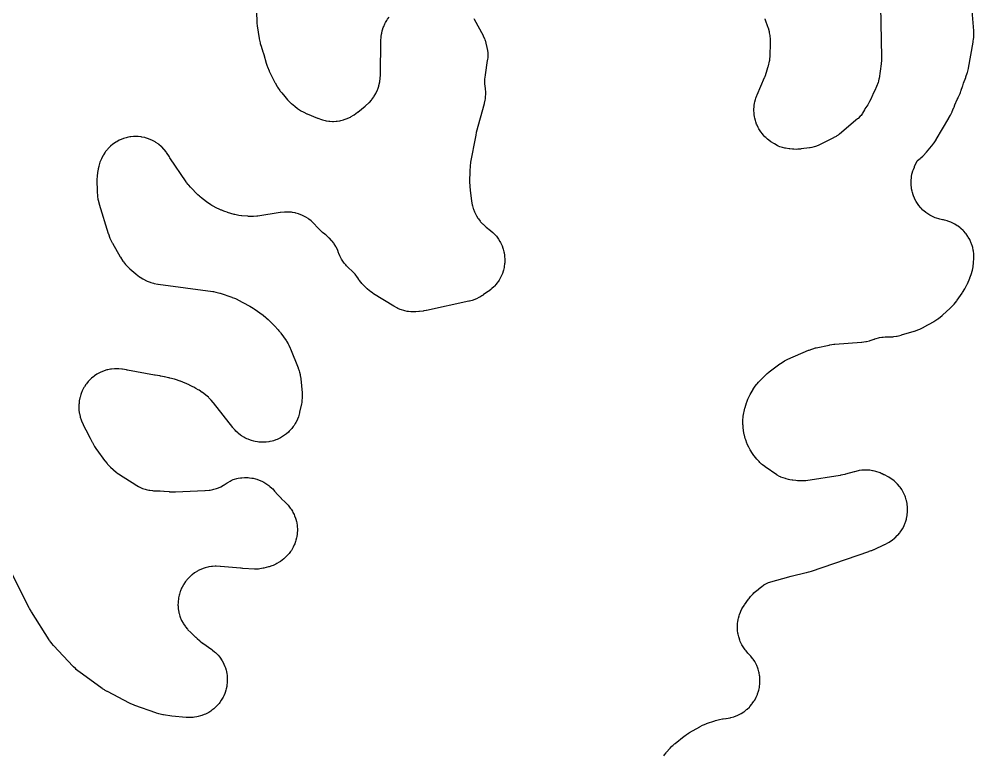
# Model space of a CAD drawing. Header units: millimetres. Extents: x 0 to 300, y 0 to 300.
# Drawn here: x 161.2 to 232.1, y 107 to 161.6 of the extents above; entities that cross this region are included whole.
import ezdxf

# ---------------------------------------------------------------- set-up
doc = ezdxf.new("R2010")
doc.units = ezdxf.units.MM
doc.layers.add('CUT', color=7, linetype='CONTINUOUS')

msp = doc.modelspace()

# ---------------------------------------------------------------- linework, layer by layer
at = {"layer": 'CUT'}
for points in [[(178.824, 162.5056), (178.8717, 161.5405), (178.8728, 161.5243), (178.8866, 161.3403), (178.8898, 161.3079), (178.913, 161.1249), (178.9152, 161.1088), (179.0566, 160.1823), (179.062, 160.1516), (179.1202, 159.8644), (179.1355, 159.8042), (179.2213, 159.524), (179.2311, 159.4945), (179.2834, 159.3493), (179.3272, 159.1863), (179.3429, 159.1362), (179.4266, 158.9031), (179.4342, 158.8832), (179.5468, 158.45), (179.5558, 158.4186), (179.6482, 158.1253), (179.671, 158.0642), (179.7928, 157.7818), (179.8064, 157.7522), (180.2175, 156.9188), (180.2325, 156.8903), (180.3803, 156.6251), (180.4144, 156.5705), (180.5851, 156.3258), (180.6254, 156.274), (180.737, 156.1447), (180.8449, 156.0098), (180.8632, 155.9879), (181.1701, 155.6376), (181.1924, 155.6134), (181.408, 155.3914), (181.4561, 155.3467), (181.6932, 155.148), (181.7189, 155.1275), (181.8787, 155.007), (181.9007, 154.9911), (182.1111, 154.846), (182.157, 154.8172), (182.3156, 154.7265), (182.3637, 154.7017), (182.5956, 154.5941), (182.6204, 154.5832), (183.3781, 154.2699), (183.4075, 154.2586), (183.6872, 154.1588), (183.7475, 154.1406), (183.9533, 154.0893), (184.015, 154.077), (184.2249, 154.0462), (184.2876, 154.0401), (184.4995, 154.03), (184.5624, 154.0301), (184.7743, 154.0409), (184.8369, 154.0472), (185.0467, 154.0788), (185.1084, 154.0912), (185.3141, 154.1432), (185.3743, 154.1617), (185.5738, 154.2336), (185.6319, 154.2579), (185.8234, 154.3491), (185.8789, 154.379), (186.0605, 154.4886), (186.1127, 154.5237), (186.3576, 154.7067), (186.3757, 154.7207), (186.9229, 155.1606), (186.9484, 155.1822), (187.1837, 155.3926), (187.2312, 155.4398), (187.3826, 155.6067), (187.4249, 155.6586), (187.5581, 155.8405), (187.5948, 155.8965), (187.7082, 156.0913), (187.7389, 156.1508), (187.8313, 156.3564), (187.8556, 156.4188), (187.9261, 156.6329), (187.9437, 156.6975), (188.0017, 156.9652), (188.0113, 157.0214), (188.0315, 157.1833), (188.0356, 157.2303), (188.0469, 157.4523), (188.0477, 157.4759), (188.0828, 160.0173), (188.0844, 160.0602), (188.0953, 160.2462), (188.1042, 160.3317), (188.1285, 160.4947), (188.145, 160.579), (188.1838, 160.7391), (188.2078, 160.8217), (188.2631, 160.9845), (188.2974, 161.0715), (188.3827, 161.2599), (188.4291, 161.3496), (188.527, 161.5166), (188.5827, 161.601), (188.6976, 161.7568)], [(209.0684, 106.9861), (209.1242, 107.0643), (209.2532, 107.2273), (209.2839, 107.2642), (209.5284, 107.5432), (209.5567, 107.5741), (209.6821, 107.7052), (209.7426, 107.7631), (209.879, 107.8829), (209.9111, 107.9098), (210.5972, 108.4609), (210.6271, 108.484), (210.7589, 108.5815), (210.8214, 108.6241), (210.9605, 108.711), (210.993, 108.7304), (211.7373, 109.1555), (211.7766, 109.1767), (211.9489, 109.2648), (212.0302, 109.3017), (212.21, 109.3734), (212.2518, 109.3889), (212.8585, 109.5986), (212.9067, 109.6139), (213.1173, 109.6744), (213.2159, 109.6972), (213.4317, 109.7353), (213.4817, 109.7428), (213.6693, 109.7658), (213.7006, 109.7704), (213.9939, 109.8211), (214.0555, 109.8349), (214.2604, 109.8916), (214.3204, 109.9114), (214.5187, 109.9881), (214.5764, 110.0137), (214.7663, 110.1095), (214.8212, 110.1407), (215.0007, 110.2547), (215.0522, 110.2911), (215.2196, 110.4223), (215.2673, 110.4636), (215.421, 110.6106), (215.4644, 110.6565), (215.6028, 110.8179), (215.6415, 110.8678), (215.7633, 111.0421), (215.7969, 111.0955), (215.901, 111.281), (215.9291, 111.3375), (216.0144, 111.5323), (216.0368, 111.5913), (216.1025, 111.7935), (216.1191, 111.8545), (216.1645, 112.0622), (216.1749, 112.1245), (216.1997, 112.3357), (216.204, 112.3987), (216.2078, 112.6113), (216.2058, 112.6744), (216.1887, 112.8863), (216.1805, 112.9489), (216.1426, 113.1582), (216.1282, 113.2197), (216.0699, 113.4242), (216.0496, 113.4839), (215.9714, 113.6817), (215.9453, 113.7392), (215.8479, 113.9282), (215.8163, 113.9829), (215.7008, 114.1614), (215.664, 114.2127), (215.5315, 114.379), (215.4898, 114.4264), (215.3421, 114.5782), (215.3098, 114.6131), (215.1739, 114.7675), (215.1148, 114.8417), (215.0086, 114.9895), (214.9571, 115.0692), (214.8661, 115.2267), (214.8227, 115.3111), (214.7477, 115.4768), (214.7129, 115.5652), (214.6546, 115.7375), (214.6287, 115.8288), (214.5877, 116.006), (214.5709, 116.0995), (214.5477, 116.2799), (214.5402, 116.3745), (214.5349, 116.5563), (214.5368, 116.6513), (214.5495, 116.8327), (214.5607, 116.927), (214.5913, 117.1063), (214.6118, 117.199), (214.6599, 117.3744), (214.6895, 117.4646), (214.7547, 117.6344), (214.7931, 117.7213), (214.8747, 117.8838), (214.9215, 117.9664), (215.0315, 118.1402), (215.0579, 118.1797), (215.3691, 118.6213), (215.3961, 118.6578), (215.5169, 118.813), (215.5759, 118.8819), (215.6952, 119.0084), (215.7605, 119.0714), (215.9082, 119.2011), (215.943, 119.2303), (216.2767, 119.4963), (216.3187, 119.528), (216.5044, 119.6601), (216.5933, 119.7163), (216.7412, 119.7987), (216.8036, 119.82), (216.8478, 119.8339), (218.5325, 120.3192), (219.646, 120.5853), (219.6607, 120.589), (219.8266, 120.6328), (219.8557, 120.6412), (220.0194, 120.6928), (220.0338, 120.6976), (224.2933, 122.1534), (224.3076, 122.1585), (224.4687, 122.2178), (224.4969, 122.229), (224.655, 122.2959), (224.6689, 122.302), (225.4392, 122.6499), (225.4681, 122.6638), (225.737, 122.8019), (225.7925, 122.834), (225.9737, 122.9513), (226.0257, 122.9888), (226.1943, 123.1237), (226.2423, 123.1662), (226.3966, 123.3173), (226.4401, 123.3644), (226.5784, 123.5301), (226.617, 123.5813), (226.7381, 123.7601), (226.7714, 123.8149), (226.874, 124.0049), (226.9016, 124.0627), (226.9847, 124.262), (227.0064, 124.3223), (227.0691, 124.5289), (227.0846, 124.5911), (227.1264, 124.803), (227.1356, 124.8664), (227.156, 125.0814), (227.1588, 125.1454), (227.1576, 125.3613), (227.154, 125.4253), (227.1311, 125.64), (227.1212, 125.7034), (227.077, 125.9147), (227.0607, 125.9767), (226.9956, 126.1826), (226.9732, 126.2426), (226.8878, 126.441), (226.8595, 126.4985), (226.7547, 126.6873), (226.7209, 126.7417), (226.5977, 126.919), (226.5585, 126.9698), (226.4183, 127.1339), (226.3742, 127.1805), (226.2182, 127.3298), (226.1697, 127.3717), (225.9996, 127.5046), (225.9472, 127.5415), (225.7646, 127.6568), (225.7087, 127.6882), (225.4383, 127.8231), (225.4092, 127.8367), (225.2666, 127.8992), (225.2664, 127.8988), (225.249, 127.9068), (225.2379, 127.9113), (225.1941, 127.9302), (225.1194, 127.9647), (225.0631, 127.9875), (224.8698, 128.0552), (224.8116, 128.0726), (224.6128, 128.1218), (224.5531, 128.1335), (224.3506, 128.1636), (224.2901, 128.1696), (224.0856, 128.1803), (224.0248, 128.1806), (223.8202, 128.1719), (223.7596, 128.1664), (223.5568, 128.1383), (223.4971, 128.1271), (223.2182, 128.0609), (223.1888, 128.0532), (222.5638, 127.8733), (222.5049, 127.8584), (222.2182, 127.7952), (222.1585, 127.784), (219.6068, 127.3888), (219.0333, 127.3896), (218.9927, 127.3905), (218.8744, 127.3957), (218.6487, 127.4247), (218.6059, 127.4312), (218.4208, 127.4636), (218.3362, 127.4823), (218.1548, 127.5313), (218.1132, 127.5435), (217.7486, 127.6597), (217.7336, 127.6672), (217.6545, 127.711), (217.4878, 127.814), (217.4499, 127.8386), (216.5974, 128.4225), (216.5602, 128.4493), (216.4018, 128.5692), (216.3314, 128.628), (216.2021, 128.7469), (216.1377, 128.8122), (216.005, 128.96), (215.9752, 128.9949), (215.7822, 129.2317), (215.7574, 129.2636), (215.6525, 129.404), (215.6068, 129.4708), (215.5249, 129.6024), (215.485, 129.6728), (215.4052, 129.8288), (215.3875, 129.8652), (215.2678, 130.1257), (215.2454, 130.1786), (215.1553, 130.4104), (215.1201, 130.5197), (215.0583, 130.7606), (215.0457, 130.8166), (214.993, 131.0886), (214.9859, 131.1303), (214.959, 131.3115), (214.9561, 131.3396), (214.9528, 131.4174), (214.9502, 131.4802), (214.9464, 131.5693), (214.941, 131.6978), (214.9447, 131.825), (214.9469, 131.8673), (214.9657, 132.1247), (214.9714, 132.1805), (215.0033, 132.4213), (215.0244, 132.5314), (215.0841, 132.7668), (215.0995, 132.8208), (215.2103, 133.1707), (215.2273, 133.2197), (215.3066, 133.4298), (215.3484, 133.5246), (215.4498, 133.7249), (215.4745, 133.7705), (215.6928, 134.1492), (215.7133, 134.1831), (215.8051, 134.3282), (215.8501, 134.3934), (215.9416, 134.5145), (215.992, 134.5757), (216.1064, 134.7037), (216.1334, 134.7327), (216.5355, 135.1469), (216.5628, 135.1739), (216.6833, 135.2885), (216.741, 135.3391), (216.8703, 135.4437), (216.9006, 135.4673), (217.6785, 136.0468), (217.724, 136.0786), (217.9249, 136.211), (218.0211, 136.2666), (218.2359, 136.3748), (218.2862, 136.3983), (219.8137, 137.0598), (219.8576, 137.0776), (220.05, 137.1498), (220.1403, 137.1787), (220.3388, 137.2316), (220.3849, 137.2427), (221.3322, 137.4456), (221.3949, 137.4568), (221.6995, 137.5012), (221.7628, 137.5083), (223.7357, 137.6629), (223.7666, 137.6661), (224.0579, 137.7032), (224.1192, 137.7141), (224.3237, 137.7607), (224.3837, 137.7775), (224.6703, 137.873), (224.7007, 137.884), (224.7387, 137.8988), (224.824, 137.9275), (224.9897, 137.9749), (225.0773, 137.9955), (225.2468, 138.0271), (225.3359, 138.0395), (225.5075, 138.0551), (225.5974, 138.059), (225.8069, 138.0584), (225.8188, 138.0585), (225.8352, 138.0587), (225.8556, 138.0594), (226.0653, 138.0693), (226.1273, 138.0753), (226.335, 138.1056), (226.3962, 138.1176), (226.6814, 138.1881), (226.7114, 138.1963), (227.6438, 138.4755), (227.6773, 138.4865), (227.9909, 138.5996), (228.0559, 138.6273), (228.355, 138.7742), (228.3863, 138.7907), (229.0738, 139.1771), (229.105, 139.1958), (229.3941, 139.3807), (229.4532, 139.4233), (229.7194, 139.6398), (229.747, 139.6636), (230.3165, 140.1833), (230.341, 140.2069), (230.5662, 140.4355), (230.6113, 140.4864), (230.8109, 140.7376), (230.8314, 140.7648), (231.216, 141.3054), (231.2352, 141.334), (231.4089, 141.6083), (231.4426, 141.6684), (231.5858, 141.9597), (231.6001, 141.991), (231.7768, 142.4053), (231.7875, 142.4322), (231.8832, 142.6882), (231.901, 142.7433), (231.9526, 142.9316), (231.9653, 142.9881), (232.0133, 143.2571), (232.0178, 143.2857), (232.0495, 143.5262), (232.0529, 143.558), (232.0774, 143.8578), (232.0794, 143.9216), (232.0755, 144.1364), (232.0711, 144.2001), (232.0458, 144.4135), (232.0352, 144.4764), (231.9887, 144.6863), (231.9718, 144.7478), (231.9047, 144.952), (231.8818, 145.0115), (231.7947, 145.208), (231.766, 145.265), (231.6598, 145.4518), (231.6255, 145.5056), (231.5012, 145.681), (231.4618, 145.7311), (231.3206, 145.8932), (231.2764, 145.9392), (231.1198, 146.0864), (231.0712, 146.1277), (230.9007, 146.2586), (230.8483, 146.2949), (230.6656, 146.4082), (230.6098, 146.4391), (230.4168, 146.5336), (230.3581, 146.5587), (230.1567, 146.6336), (230.0958, 146.6528), (229.8879, 146.7072), (229.8254, 146.7202), (229.8024, 146.7239), (229.7565, 146.7322), (229.5587, 146.7733), (229.4684, 146.7967), (229.2977, 146.8499), (229.2101, 146.8819), (229.0454, 146.9514), (228.9614, 146.9918), (228.8042, 147.0769), (228.7245, 147.1253), (228.5763, 147.2253), (228.5016, 147.2811), (228.3639, 147.395), (228.295, 147.4579), (228.1689, 147.5846), (228.1064, 147.6539), (227.9933, 147.7922), (227.9378, 147.8672), (227.8387, 148.0159), (227.7907, 148.0959), (227.7065, 148.2536), (227.6665, 148.3379), (227.598, 148.5029), (227.5664, 148.5907), (227.5142, 148.7616), (227.4913, 148.852), (227.4559, 149.0272), (227.4419, 149.1194), (227.4237, 149.2972), (227.4187, 149.3904), (227.4178, 149.5691), (227.4219, 149.6623), (227.4384, 149.8403), (227.4515, 149.9326), (227.4851, 150.1081), (227.5072, 150.1988), (227.5577, 150.3702), (227.5884, 150.4583), (227.6641, 150.6457), (227.6826, 150.6885), (227.8726, 151.0999), (227.8862, 151.1314), (227.8891, 151.1387), (228.0833, 151.2784), (228.1331, 151.3181), (228.2939, 151.46), (228.3395, 151.5044), (228.5437, 151.7244), (228.5648, 151.7482), (228.9351, 152.1893), (228.9517, 152.2099), (229.104, 152.4073), (229.1345, 152.4504), (229.27, 152.6597), (229.2839, 152.6822), (230.218, 154.2645), (230.2284, 154.2828), (230.3425, 154.4916), (230.3615, 154.5292), (230.4617, 154.745), (230.4702, 154.7642), (230.5179, 154.8765), (230.5981, 155.0534), (230.6108, 155.0834), (230.6739, 155.2438), (230.8427, 155.641), (230.9067, 155.768), (230.9216, 155.7997), (231.0542, 156.103), (231.0787, 156.1688), (231.1116, 156.2742), (231.1338, 156.3264), (231.1444, 156.3531), (231.2391, 156.607), (231.2567, 156.6617), (231.3137, 156.87), (231.4801, 157.2931), (231.4908, 157.3225), (231.5854, 157.6023), (231.6025, 157.6625), (231.6692, 157.9501), (231.6755, 157.9808), (232.0215, 159.8932), (232.0258, 159.9199), (232.0605, 160.1723), (232.0656, 160.226), (232.0751, 160.4078), (232.0757, 160.4618), (232.0675, 160.7164), (232.0661, 160.7434), (231.9551, 162.2343)], [(225.1508, 162.5684), (225.2302, 158.7951), (225.2302, 158.7558), (225.2268, 158.5856), (225.222, 158.5072), (225.2047, 158.3378), (225.1999, 158.2988), (225.0449, 157.2196), (225.038, 157.1784), (225.0045, 157.0004), (224.9854, 156.9191), (224.9843, 156.915), (224.8506, 156.6144), (224.72, 156.3209), (224.64, 156.141), (224.5073, 155.8428), (224.4855, 155.802), (224.4714, 155.7739), (224.3443, 155.5052), (224.3431, 155.5025), (224.3182, 155.4577), (224.223, 155.3024), (224.2002, 155.267), (223.9876, 154.9522), (223.9542, 154.8968), (223.8147, 154.637), (223.7931, 154.599), (223.7203, 154.477), (223.649, 154.4042), (223.4836, 154.2526), (223.4445, 154.2187), (223.3094, 154.1077), (223.2971, 154.0972), (222.2882, 153.2245), (222.2568, 153.1984), (222.1181, 153.0884), (222.068, 153.0533), (222.0257, 153.0237), (222.0152, 153.0163), (222.0077, 153.0111), (221.9215, 152.9539), (221.8515, 152.9117), (221.6962, 152.8268), (221.66, 152.8079), (220.6236, 152.2974), (220.5794, 152.277), (220.4015, 152.2003), (220.3339, 152.1751), (220.2349, 152.1443), (220.0647, 152.1012), (219.9333, 152.0763), (219.8856, 152.0685), (219.2714, 151.9839), (219.2225, 151.9784), (219.0104, 151.9602), (218.9122, 151.9568), (218.7239, 151.9599), (218.6258, 151.9666), (218.4144, 151.9919), (218.3657, 151.999), (218.0967, 152.0453), (218.0541, 152.0536), (217.8702, 152.0939), (217.7863, 152.1163), (217.6846, 152.1485), (217.5614, 152.2034), (217.4744, 152.2477), (217.2911, 152.353), (217.2494, 152.3784), (217.0642, 152.4977), (217.0244, 152.5248), (216.8549, 152.6464), (216.7796, 152.7064), (216.6412, 152.8284), (216.5723, 152.8957), (216.4469, 153.031), (216.3851, 153.1048), (216.2738, 153.2519), (216.2197, 153.3316), (216.1237, 153.4891), (216.0779, 153.5738), (215.9982, 153.7402), (215.961, 153.829), (215.8984, 154.0025), (215.8704, 154.0946), (215.8255, 154.2736), (215.8067, 154.368), (215.78, 154.5506), (215.7708, 154.6464), (215.7625, 154.8307), (215.763, 154.927), (215.7732, 155.1112), (215.7834, 155.2069), (215.8119, 155.3892), (215.8316, 155.4834), (215.8783, 155.6619), (215.9074, 155.7537), (215.9801, 155.9492), (215.9981, 155.9939), (216.5507, 157.2776), (216.5583, 157.2959), (216.6403, 157.5039), (216.6537, 157.5412), (216.7227, 157.7539), (216.7285, 157.7728), (216.8256, 158.1068), (216.8353, 158.1445), (216.9161, 158.5021), (216.9286, 158.5789), (216.9653, 158.9436), (216.968, 158.9825), (216.9767, 159.2022), (216.9995, 159.4959), (217.0011, 159.5629), (216.997, 159.7122), (216.9992, 159.7692), (216.9997, 159.7993), (216.9976, 160.0833), (216.9943, 160.1434), (216.9737, 160.3452), (216.9648, 160.4048), (216.9254, 160.6038), (216.9109, 160.6623), (216.8298, 160.9344), (216.8205, 160.963), (216.5961, 161.6036), (216.584, 161.6355)], [(194.9734, 161.6469), (194.9994, 161.6021), (195.6629, 160.386), (195.6839, 160.3452), (195.7707, 160.1662), (195.8068, 160.0818), (195.8176, 160.0526), (196.0028, 159.2845), (196.0148, 159.1174), (196.0171, 159.0312), (196.0141, 158.866), (196.0087, 158.78), (195.9885, 158.5943), (195.9829, 158.5515), (195.8193, 157.4897), (195.8151, 157.4573), (195.7838, 157.1512), (195.7805, 157.0861), (195.7805, 156.8663), (195.7838, 156.8011), (195.8191, 156.4567), (195.8228, 156.4089), (195.8229, 156.4076), (195.8253, 156.3763), (195.8354, 156.2771), (195.8403, 156.1777), (195.8398, 155.987), (195.8344, 155.8877), (195.8142, 155.6981), (195.7986, 155.5998), (195.7536, 155.3889), (195.742, 155.3405), (195.167, 153.1948), (195.1641, 153.1833), (195.129, 153.0422), (195.1235, 153.0177), (195.0965, 152.8873), (195.0941, 152.8752), (194.7444, 151.0043), (194.74, 150.9776), (194.7039, 150.7257), (194.6985, 150.672), (194.6837, 150.4179), (194.6827, 150.3909), (194.669, 149.5346), (194.669, 149.5111), (194.6745, 149.2459), (194.6772, 149.199), (194.7021, 148.9349), (194.7048, 148.9115), (194.8056, 148.1447), (194.8103, 148.1145), (194.8616, 147.8305), (194.8753, 147.7709), (194.9312, 147.5724), (194.9506, 147.5144), (195.0251, 147.3222), (195.0499, 147.2662), (195.1425, 147.082), (195.1725, 147.0287), (195.2823, 146.8542), (195.3173, 146.804), (195.4432, 146.6407), (195.4828, 146.5941), (195.6237, 146.4436), (195.6676, 146.401), (195.8841, 146.2102), (195.9075, 146.1905), (196.2138, 145.9454), (196.2499, 145.9151), (196.4027, 145.78), (196.4701, 145.7142), (196.593, 145.5821), (196.6536, 145.51), (196.7629, 145.3665), (196.8162, 145.2888), (196.9109, 145.1352), (196.9563, 145.0527), (197.0355, 144.8906), (197.0726, 144.8041), (197.1356, 144.635), (197.164, 144.5452), (197.2101, 144.3708), (197.2296, 144.2786), (197.2583, 144.1005), (197.2687, 144.0069), (197.2799, 143.8268), (197.2811, 143.7327), (197.2745, 143.5524), (197.2665, 143.4586), (197.2423, 143.2798), (197.2251, 143.1872), (197.1835, 143.0116), (197.1573, 142.9212), (197.0987, 142.7505), (197.0637, 142.6631), (196.9887, 142.499), (196.9454, 142.4154), (196.8546, 142.2594), (196.8033, 142.1805), (196.6977, 142.0342), (196.6389, 141.9606), (196.5194, 141.8254), (196.4537, 141.758), (196.3216, 141.6351), (196.2496, 141.5744), (196.0873, 141.4508), (196.0491, 141.4231), (195.7035, 141.1857), (195.6771, 141.1665), (195.6635, 141.1561), (195.5864, 141.1029), (195.4338, 141.0083), (195.3519, 140.9628), (195.1909, 140.8835), (195.1049, 140.8463), (194.9369, 140.7831), (194.8477, 140.7544), (194.6517, 140.7018), (194.6062, 140.6907), (191.4736, 140.0116), (191.4377, 140.0045), (191.2636, 139.9737), (191.2275, 139.968), (190.9404, 139.9283), (190.8934, 139.923), (190.6893, 139.905), (190.5948, 139.9014), (190.4137, 139.9033), (190.3193, 139.9089), (190.1392, 139.9287), (190.0458, 139.9436), (189.8685, 139.981), (189.777, 140.005), (189.6043, 140.0596), (189.5156, 140.0925), (189.3491, 140.1639), (189.2641, 140.2054), (189.0846, 140.3042), (189.0438, 140.3281), (187.5376, 141.2571), (187.4946, 141.2852), (187.3119, 141.4119), (187.2308, 141.4747), (187.0627, 141.6202), (187.0248, 141.6548), (186.8706, 141.8033), (186.8341, 141.8404), (186.6806, 142.0051), (186.614, 142.0849), (186.4792, 142.2653), (186.4493, 142.3077), (186.3682, 142.4295), (186.3499, 142.4555), (186.172, 142.6959), (186.1318, 142.745), (185.9882, 142.9034), (185.9433, 142.9482), (185.7207, 143.1496), (185.6876, 143.181), (185.5475, 143.3204), (185.486, 143.3877), (185.3744, 143.5222), (185.3195, 143.5951), (185.2211, 143.7396), (185.1734, 143.8173), (185.0892, 143.9705), (185.0491, 144.0524), (184.9708, 144.2338), (184.9537, 144.2762), (184.8826, 144.4649), (184.8578, 144.5221), (184.7652, 144.7103), (184.735, 144.7648), (184.6244, 144.9432), (184.5891, 144.9944), (184.4617, 145.1612), (184.4216, 145.2088), (184.2786, 145.3624), (184.234, 145.4059), (184.0768, 145.5449), (184.0282, 145.5838), (183.9546, 145.637), (183.9163, 145.6662), (183.7537, 145.7968), (183.6818, 145.8608), (183.5331, 146.007), (183.4997, 146.0416), (183.4069, 146.1424), (183.4004, 146.1495), (183.3693, 146.184), (183.3629, 146.1912), (183.1421, 146.4411), (183.0996, 146.4848), (182.9498, 146.625), (182.9034, 146.6644), (182.7409, 146.7897), (182.6909, 146.8245), (182.5173, 146.9338), (182.4642, 146.9637), (182.281, 147.056), (182.2253, 147.0808), (182.0341, 147.1552), (181.9764, 147.1745), (181.779, 147.2304), (181.7196, 147.2442), (181.5178, 147.2811), (181.4574, 147.2892), (181.253, 147.3067), (181.1921, 147.3091), (180.987, 147.3071), (180.9262, 147.3036), (180.6406, 147.2735), (180.6104, 147.2696), (178.9481, 147.0143), (178.8906, 147.0072), (178.641, 146.9842), (178.5254, 146.9805), (178.2749, 146.9876), (178.2171, 146.991), (177.779, 147.0301), (177.7339, 147.0352), (177.539, 147.0618), (177.4498, 147.0784), (177.2583, 147.1234), (177.2144, 147.1348), (176.7159, 147.2771), (176.6779, 147.2888), (176.5143, 147.3429), (176.4399, 147.371), (176.2813, 147.4385), (176.245, 147.4548), (175.776, 147.6778), (175.7335, 147.6993), (175.5518, 147.7971), (175.4703, 147.8463), (175.2992, 147.9615), (175.2603, 147.9891), (174.8365, 148.3062), (174.8068, 148.3293), (174.68, 148.4322), (174.6234, 148.482), (174.505, 148.5945), (174.4782, 148.621), (173.9871, 149.1261), (173.9584, 149.157), (173.837, 149.2933), (173.7838, 149.3587), (173.6748, 149.5052), (173.6504, 149.5395), (172.4377, 151.3287), (172.4313, 151.3382), (172.401, 151.3841), (172.3948, 151.3936), (172.1888, 151.7136), (172.1517, 151.7653), (172.0188, 151.9327), (171.9768, 151.9804), (171.8277, 152.1339), (171.7813, 152.1772), (171.6177, 152.3152), (171.5672, 152.3537), (171.3907, 152.4748), (171.3366, 152.5081), (171.149, 152.6111), (171.0919, 152.6389), (170.895, 152.7228), (170.8354, 152.7448), (170.6312, 152.8087), (170.5697, 152.8247), (170.3602, 152.8681), (170.2974, 152.8778), (170.0846, 152.9003), (170.0211, 152.9038), (169.8071, 152.905), (169.7437, 152.9022), (169.5306, 152.8821), (169.4677, 152.8731), (169.2577, 152.832), (169.196, 152.8167), (168.9911, 152.7551), (168.9313, 152.7338), (168.7335, 152.6521), (168.676, 152.6249), (168.4873, 152.5241), (168.4328, 152.4914), (168.255, 152.3723), (168.2041, 152.3343), (168.039, 152.1982), (167.992, 152.1554), (167.8412, 152.0035), (167.7988, 151.9563), (167.6638, 151.7902), (167.6262, 151.739), (167.5083, 151.5604), (167.476, 151.5057), (167.3764, 151.3163), (167.3497, 151.2586), (167.2694, 151.0603), (167.2485, 151.0003), (167.1642, 150.7129), (167.156, 150.6822), (167.1177, 150.5227), (167.112, 150.4968), (167.0638, 150.2517), (167.0557, 150.1993), (167.0358, 150.0219), (167.0321, 149.969), (167.025, 149.7193), (167.0247, 149.6928), (167.0356, 148.8396), (167.0367, 148.8088), (167.0543, 148.5189), (167.061, 148.4576), (167.0935, 148.2526), (167.1061, 148.1923), (167.1789, 147.9111), (167.1874, 147.8815), (167.8604, 145.7179), (167.8715, 145.6854), (167.9838, 145.3826), (168.011, 145.3197), (168.155, 145.0307), (168.1711, 145.0005), (168.746, 143.9864), (168.7648, 143.9553), (168.9503, 143.6676), (168.993, 143.6089), (169.1479, 143.4197), (169.1971, 143.3662), (169.4425, 143.1277), (169.4693, 143.1031), (169.9134, 142.718), (169.9383, 142.6974), (170.178, 142.5099), (170.2307, 142.4727), (170.4146, 142.3567), (170.4709, 142.325), (170.6986, 142.2116), (170.7552, 142.1867), (170.9641, 142.1067), (171.0202, 142.0882), (171.2116, 142.0345), (171.2691, 142.0212), (171.5429, 141.9711), (171.572, 141.9665), (175.6115, 141.4181), (175.6567, 141.4108), (175.8517, 141.3748), (175.9409, 141.3539), (176.1316, 141.2995), (176.1753, 141.2859), (177.0261, 140.9985), (177.0628, 140.9853), (177.2206, 140.9247), (177.2922, 140.8938), (177.4445, 140.8207), (177.4794, 140.8031), (178.3098, 140.3619), (178.3641, 140.3307), (178.6214, 140.1717), (178.6735, 140.1371), (179.3506, 139.6549), (179.3831, 139.6308), (179.5215, 139.5232), (179.5832, 139.4708), (179.712, 139.352), (179.7412, 139.3239), (180.3254, 138.7372), (180.3539, 138.7073), (180.4747, 138.5752), (180.5277, 138.5118), (180.6367, 138.3698), (180.6611, 138.3365), (181.0521, 137.7784), (181.0825, 137.7322), (181.2084, 137.5285), (181.261, 137.4313), (181.3626, 137.2144), (181.3846, 137.1636), (181.9429, 135.7686), (181.9591, 135.7249), (182.0249, 135.5342), (182.0509, 135.4448), (182.0925, 135.2713), (182.1098, 135.1798), (182.1375, 134.9799), (182.1428, 134.9336), (182.236, 133.8947), (182.2391, 133.8458), (182.2472, 133.6336), (182.246, 133.5356), (182.234, 133.3482), (182.2228, 133.2508), (182.1877, 133.0414), (182.1783, 132.9933), (182.0609, 132.4606), (182.0496, 132.4148), (181.9959, 132.2178), (181.9667, 132.1282), (181.9023, 131.9595), (181.8644, 131.8732), (181.7838, 131.7116), (181.7376, 131.6294), (181.6416, 131.4764), (181.5876, 131.3992), (181.477, 131.2564), (181.4156, 131.1848), (181.2916, 131.0536), (181.2235, 130.9884), (181.0872, 130.87), (181.0131, 130.8117), (180.8657, 130.7072), (180.7863, 130.6566), (180.6294, 130.567), (180.5454, 130.5244), (180.3805, 130.4507), (180.2927, 130.4165), (180.1214, 130.3593), (180.0306, 130.3339), (179.8545, 130.2938), (179.7617, 130.2774), (179.5825, 130.2547), (179.4885, 130.2475), (179.308, 130.2426), (179.2138, 130.2446), (179.0336, 130.2574), (178.94, 130.2686), (178.762, 130.299), (178.67, 130.3194), (178.4958, 130.3671), (178.4062, 130.3965), (178.2376, 130.461), (178.1513, 130.499), (177.9898, 130.5798), (177.9076, 130.626), (177.7548, 130.7223), (177.6776, 130.7763), (177.535, 130.8871), (177.4635, 130.9485), (177.3324, 131.0727), (177.2672, 131.1408), (177.1335, 131.2952), (177.1035, 131.3315), (175.6705, 133.1591), (175.6537, 133.1798), (175.4904, 133.3711), (175.4541, 133.4101), (175.3264, 133.5366), (175.287, 133.5726), (175.0943, 133.7341), (175.0735, 133.7508), (174.8532, 133.9203), (174.8287, 133.9382), (174.5938, 134.1019), (174.5423, 134.1342), (174.3641, 134.2346), (174.356, 134.2388), (174.1999, 134.3325), (174.1467, 134.3611), (173.8898, 134.4842), (173.8622, 134.4966), (173.2233, 134.7662), (173.1876, 134.78), (172.8472, 134.9002), (172.7736, 134.9213), (172.4213, 135), (172.3837, 135.0072), (172.3285, 135.0161), (172.0417, 135.0886), (172.0155, 135.0946), (171.7679, 135.1463), (171.7547, 135.1485), (171.7437, 135.1512), (171.6753, 135.1646), (171.3503, 135.21), (171.3157, 135.2139), (171.2872, 135.2163), (169.2952, 135.5869), (169.2951, 135.5865), (169.2735, 135.5909), (169.2684, 135.5917), (169.2212, 135.6), (168.9277, 135.6594), (168.8651, 135.6688), (168.6528, 135.6903), (168.5896, 135.6935), (168.3762, 135.6938), (168.313, 135.6908), (168.1006, 135.67), (168.038, 135.6608), (167.8287, 135.6191), (167.7673, 135.6037), (167.5632, 135.5416), (167.5036, 135.5202), (167.3067, 135.4382), (167.2495, 135.411), (167.0616, 135.3099), (167.0073, 135.2772), (166.8304, 135.1581), (166.7796, 135.1201), (166.6153, 134.9841), (166.5686, 134.9414), (166.4185, 134.7897), (166.3762, 134.7426), (166.2418, 134.5769), (166.2044, 134.5258), (166.0871, 134.3476), (166.0549, 134.293), (165.9558, 134.1041), (165.9292, 134.0467), (165.8492, 133.8489), (165.8284, 133.7891), (165.7683, 133.5844), (165.7535, 133.5228), (165.714, 133.3131), (165.7053, 133.2504), (165.7008, 133.1982), (165.699, 133.1843), (165.6944, 133.1249), (165.6867, 133.0379), (165.686, 133.0176), (165.6825, 132.9731), (165.6807, 132.9102), (165.685, 132.6984), (165.6894, 132.6356), (165.7144, 132.4253), (165.7249, 132.3632), (165.7705, 132.1563), (165.7871, 132.0957), (165.8528, 131.8942), (165.8752, 131.8355), (165.9944, 131.564), (166.0077, 131.5355), (166.3837, 130.7819), (166.3938, 130.7624), (166.512, 130.5445), (166.5342, 130.5067), (166.5407, 130.4964), (166.6683, 130.2372), (166.6815, 130.2117), (166.8115, 129.9748), (166.8413, 129.9259), (166.992, 129.7016), (167.0085, 129.6781), (167.5885, 128.8931), (167.6062, 128.8702), (167.7783, 128.6581), (167.8168, 128.6148), (168.0073, 128.4192), (168.0279, 128.3989), (168.218, 128.2206), (168.2404, 128.2006), (168.4556, 128.0169), (168.503, 127.9801), (168.7344, 127.8175), (168.7593, 127.8008), (169.8269, 127.1227), (169.8535, 127.1066), (170.1082, 126.9617), (170.1636, 126.9337), (170.3548, 126.8483), (170.4127, 126.8257), (170.6112, 126.7592), (170.671, 126.7424), (170.875, 126.6955), (170.9361, 126.6845), (171.1437, 126.6577), (171.2057, 126.6527), (171.4985, 126.6434), (171.5296, 126.6432), (171.6686, 126.6455), (171.7118, 126.6387), (171.9767, 126.6084), (172.0048, 126.6058), (172.3846, 126.5793), (172.4023, 126.5783), (172.602, 126.5699), (172.6374, 126.5694), (172.8373, 126.5721), (172.855, 126.5725), (175.0203, 126.6612), (175.0522, 126.6633), (175.3527, 126.6907), (175.4161, 126.6997), (175.6278, 126.7406), (175.69, 126.7559), (175.8965, 126.8177), (175.9568, 126.8391), (176.1561, 126.9213), (176.214, 126.9487), (176.4041, 127.0503), (176.4589, 127.0833), (176.6862, 127.2359), (176.7268, 127.2617), (176.9055, 127.369), (176.9903, 127.4144), (177.0236, 127.4301), (177.1346, 127.4728), (177.2258, 127.5027), (177.4031, 127.5513), (177.4967, 127.572), (177.678, 127.6026), (177.7733, 127.6138), (177.9567, 127.6262), (178.0526, 127.6278), (178.2364, 127.6218), (178.332, 127.6139), (178.5142, 127.5896), (178.6085, 127.5721), (178.7874, 127.5297), (178.8795, 127.503), (179.0533, 127.4429), (179.1423, 127.4071), (179.3092, 127.33), (179.3942, 127.2855), (179.5525, 127.1921), (179.6326, 127.1393), (179.7809, 127.0306), (179.8553, 126.9701), (179.992, 126.8471), (180.06, 126.7794), (180.1998, 126.6257), (180.2312, 126.5894), (180.4143, 126.3667), (180.4554, 126.3213), (180.6767, 126.0993), (180.6843, 126.0918), (180.6853, 126.0908), (180.6896, 126.0866), (180.699, 126.0777), (181.021, 125.7666), (181.0545, 125.7326), (181.1958, 125.5818), (181.2575, 125.509), (181.3687, 125.3638), (181.4228, 125.2853), (181.519, 125.1298), (181.5651, 125.0463), (181.6454, 124.882), (181.683, 124.7943), (181.7465, 124.6229), (181.7752, 124.5318), (181.8214, 124.355), (181.8409, 124.2616), (181.8694, 124.0809), (181.8795, 123.9861), (181.8899, 123.8035), (181.8905, 123.7081), (181.8827, 123.5254), (181.8739, 123.4304), (181.848, 123.2495), (181.8298, 123.1558), (181.786, 122.9783), (181.7586, 122.8869), (181.6975, 122.7146), (181.6611, 122.6264), (181.5831, 122.461), (181.5382, 122.3768), (181.4442, 122.22), (181.3911, 122.1407), (181.2913, 122.0065), (181.1691, 121.8756), (181.1371, 121.843), (180.9096, 121.6215), (180.8765, 121.5908), (180.7747, 121.5006), (180.6345, 121.3987), (180.5474, 121.3423), (180.375, 121.2435), (180.2824, 121.1969), (180.1004, 121.1172), (180.0032, 121.0809), (179.7889, 121.0136), (179.739, 120.9994), (179.4011, 120.913), (179.3478, 120.901), (179.1157, 120.8556), (179.0075, 120.8407), (178.799, 120.8241), (178.7043, 120.822), (177.8356, 120.8873), (177.811, 120.8891), (177.7202, 120.896), (177.6785, 120.8991), (176.1883, 121.0355), (176.1569, 121.0375), (175.8609, 121.05), (175.798, 121.0496), (175.5867, 121.0377), (175.5242, 121.0311), (175.315, 120.9986), (175.2535, 120.9859), (175.0485, 120.933), (174.9885, 120.9143), (174.7897, 120.8416), (174.7319, 120.8171), (174.5412, 120.7252), (174.486, 120.6952), (174.3052, 120.585), (174.2532, 120.5497), (174.0841, 120.4224), (174.0358, 120.3822), (173.88, 120.2389), (173.8359, 120.1941), (173.7822, 120.1339), (173.7698, 120.1207), (173.7577, 120.1065), (173.695, 120.0362), (173.6555, 119.9873), (173.6496, 119.9794), (173.6315, 119.9581), (173.5929, 119.9078), (173.4714, 119.7322), (173.4379, 119.6784), (173.3344, 119.4917), (173.3064, 119.4348), (173.2218, 119.2388), (173.1996, 119.1794), (173.1349, 118.9759), (173.1187, 118.9147), (173.0743, 118.7058), (173.0642, 118.6432), (173.0408, 118.431), (173.037, 118.3677), (173.0346, 118.1542), (173.0371, 118.0909), (173.0558, 117.8782), (173.0645, 117.8154), (173.1043, 117.6056), (173.1191, 117.544), (173.1794, 117.3392), (173.2003, 117.2793), (173.2806, 117.0815), (173.3073, 117.024), (173.4067, 116.8351), (173.439, 116.7805), (173.5566, 116.6023), (173.5941, 116.5512), (173.7288, 116.3855), (173.7712, 116.3384), (173.9817, 116.1263), (174.0046, 116.1044), (174.3374, 115.8007), (174.3509, 115.7887), (174.4536, 115.7002), (174.4617, 115.6926), (174.6355, 115.5345), (174.6736, 115.5024), (174.8592, 115.3583), (174.8791, 115.3434), (175.5459, 114.8659), (175.5838, 114.8374), (175.7448, 114.7096), (175.8161, 114.647), (175.9467, 114.5205), (176.0114, 114.4511), (176.1289, 114.3124), (176.1811, 114.244), (176.2663, 114.1179), (176.316, 114.0357), (176.4031, 113.8738), (176.4444, 113.7872), (176.5149, 113.6174), (176.5473, 113.527), (176.6006, 113.351), (176.6237, 113.2579), (176.6592, 113.0774), (176.6729, 112.9824), (176.6901, 112.7994), (176.6943, 112.7035), (176.6932, 112.5196), (176.6878, 112.4238), (176.6683, 112.2409), (176.6534, 112.1461), (176.6157, 111.9661), (176.5914, 111.8733), (176.5359, 111.698), (176.5024, 111.608), (176.4297, 111.4391), (176.3874, 111.353), (176.2982, 111.1922), (176.2476, 111.1107), (176.1428, 110.9596), (176.0842, 110.8836), (175.9648, 110.7437), (175.8989, 110.6739), (175.7662, 110.5466), (175.6937, 110.4838), (175.5489, 110.3704), (175.4705, 110.3151), (175.3151, 110.2168), (175.2315, 110.1695), (175.0671, 110.0872), (174.9792, 110.0486), (174.8074, 109.9831), (174.7161, 109.9535), (174.5386, 109.9054), (174.4448, 109.8851), (174.2634, 109.855), (174.1681, 109.8441), (173.9846, 109.8323), (173.8886, 109.831), (173.6808, 109.8385), (173.6329, 109.8414), (172.5742, 109.9326), (171.9526, 110.029), (171.9072, 110.0371), (171.7114, 110.0772), (171.622, 110.1), (171.431, 110.1586), (171.3873, 110.1732), (169.8362, 110.7324), (169.7773, 110.7558), (169.4965, 110.8786), (169.4392, 110.9059), (167.8033, 111.7538), (167.7716, 111.771), (167.6357, 111.8481), (167.5744, 111.8859), (167.4447, 111.973), (167.4151, 111.9936), (165.6776, 113.2564), (165.6414, 113.284), (165.4874, 113.4075), (165.4191, 113.4678), (165.2775, 113.6053), (165.2456, 113.6378), (163.8302, 115.1498), (163.8007, 115.1828), (163.6762, 115.3287), (163.6219, 115.3987), (163.5114, 115.5554), (163.4867, 115.5922), (162.1574, 117.6757), (162.1316, 117.7185), (162.0126, 117.9284), (161.9891, 117.9724), (160.767, 120.4154)]]:
    msp.add_lwpolyline(points, dxfattribs=at)

doc.saveas('drawing.dxf')
